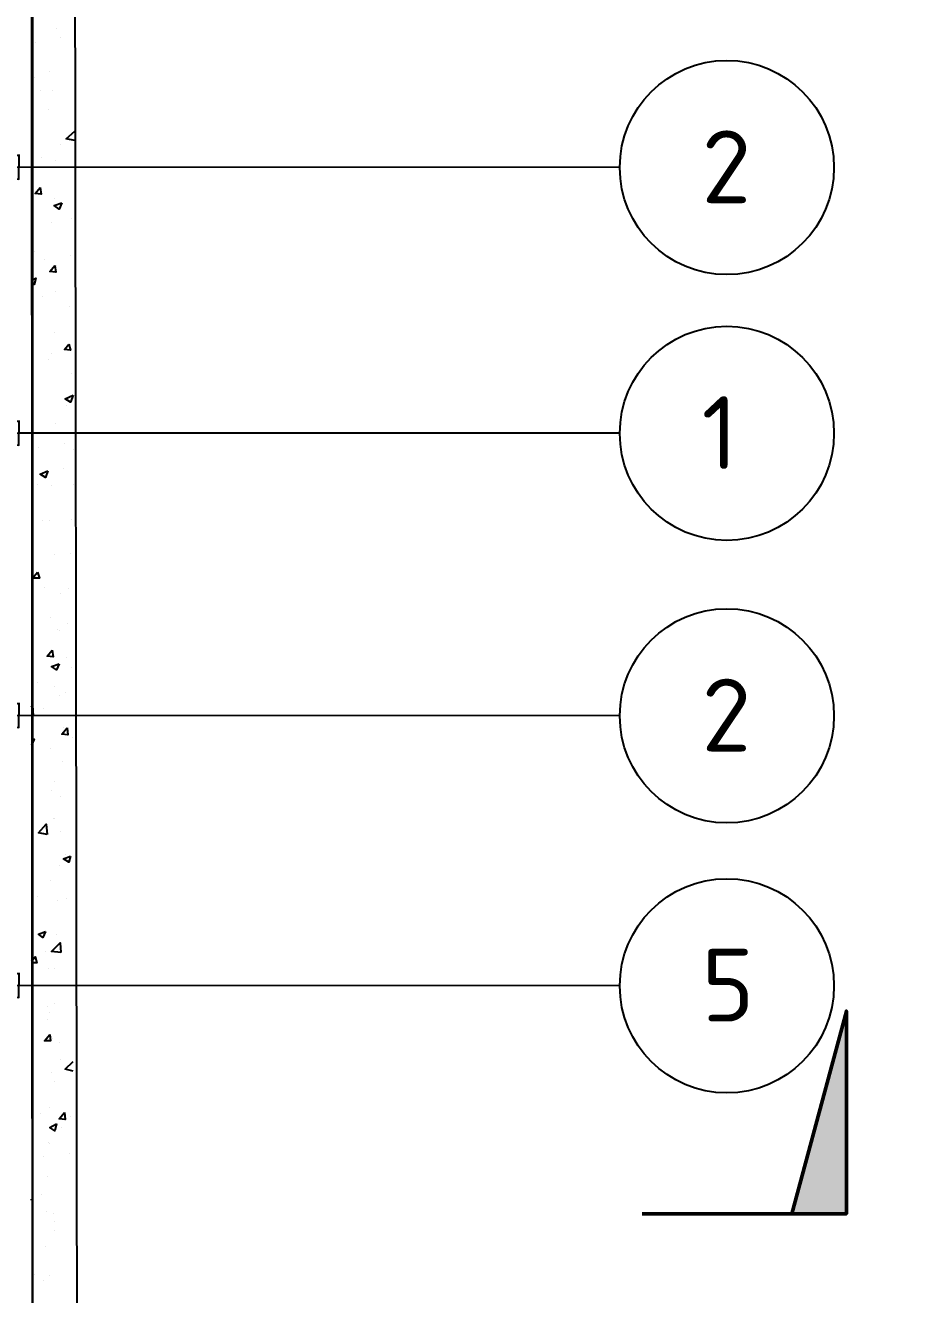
# Model space of a CAD drawing. Header units: inches. Extents: x 0 to 63075, y 0 to 44550.
# Drawn here: x 13422 to 16648, y 23420 to 28075 of the extents above; entities that cross this region are included whole.
import ezdxf

# ---------------------------------------------------------------- set-up
doc = ezdxf.new("R2010")
doc.units = ezdxf.units.IN
doc.header["$MEASUREMENT"] = 0
for name, color, linetype in [('PDF2_Geometry', 7, 'Continuous'), ('PDF_Symbol (Howden)', 7, 'Continuous'), ('PDF_Text', 7, 'Continuous')]:
    doc.layers.add(name, color=color, linetype=linetype)
doc.layers.add('PDF2_Solid Fills', color=7, linetype='Continuous', true_color=0x00338d)
doc.styles.add('PDF ISOCPEUR', font='isocpeur.ttf')

# ---------------------------------------------------------------- blocks, each defined once
blk = doc.blocks.new('1693 Drift')
at = {"layer": 'PDF2_Geometry', "color": 253, "lineweight": 25, "true_color": 0x999999}
for points in [[(-179096.8, -8278.6), (-179096.8, -11053), (-177094.7, -13055.1), (-159078.8, -13055.1), (-159078.8, -19061.5), (-177094.7, -19061.5), (-179096.8, -21063.6), (-179093.7, -29904.7)], [(-179093.7, -11053), (-179093.7, -8281.8), (-179093.7, -11053), (-177091.5, -13055.1), (-159078.8, -13055.1), (-159078.8, -19061.5), (-177091.5, -19061.5), (-179093.7, -21060.4), (-179093.7, -29901.6)], [(-178896.6, -8278.6), (-178947.5, -10992.6), (-177034.3, -12905.8), (-158929.4, -12905.8), (-158929.4, -19210.9), (-177034.3, -19210.9), (-178937.9, -21114.5), (-178925.2, -29904.7)], [(-179004.7, -21486.3), (-179004.7, -21486.3)], [(-179084.1, -21537.1), (-179084.1, -21537.1)], [(-178988.8, -21518.1), (-178988.8, -21518.1)], [(-179030.1, -21642), (-179030.1, -21642)], [(-179087.3, -21664.3), (-179087.3, -21664.3)], [(-179065.1, -21711.9), (-179065.1, -21711.9)], [(-179020.6, -21711.9), (-179020.6, -21711.9)], [(-179033.3, -21781.8), (-179033.3, -21781.8)], [(-179093.7, -21791.4), (-179093.7, -21791.4)], [(-178937.9, -21896.3), (-178969.7, -21889.9), (-178937.9, -21861.3)], [(-178937.9, -21861.3), (-178937.9, -21861.3)], [(-179096.8, -21918.5), (-179096.8, -21918.5)], [(-178988.8, -21912.1), (-178988.8, -21912.1)], [(-179058.7, -21956.6), (-179058.7, -21956.6)], [(-179007.9, -21969.3), (-179007.9, -21969.3)], [(-179090.5, -22061.5), (-179090.5, -22061.5)], [(-179011, -22109.2), (-179011, -22109.2)], [(-179023.7, -22195), (-179023.7, -22195)], [(-178950.7, -22182.3), (-178950.7, -22182.3)], [(-179087.3, -22303), (-179087.3, -22303)], [(-179049.2, -22331.6), (-179049.2, -22331.6)], [(-178953.8, -22318.9), (-178953.8, -22318.9)], [(-179004.7, -22353.9), (-179004.7, -22353.9)], [(-179096.8, -22407.9), (-179081, -22401.5), (-179087.3, -22423.8), (-179096.8, -22417.4)], [(-179055.5, -22468.3), (-179055.5, -22468.3)], [(-179007.9, -22449.2), (-179007.9, -22449.2)], [(-178957, -22506.4), (-178957, -22506.4)], [(-179011, -22601.8), (-179011, -22601.8)], [(-179033.3, -22700.3), (-179033.3, -22700.3)], [(-179023.7, -22678), (-179023.7, -22678)], [(-178950.7, -22751.1), (-178950.7, -22751.1)], [(-178969.7, -22868.7), (-178969.7, -22868.7)], [(-179007.9, -22932.3), (-179007.9, -22932.3)], [(-179071.4, -23021.3), (-179071.4, -23021.3)], [(-178976.1, -23008.5), (-178976.1, -23008.5)], [(-178941.1, -23030.8), (-178941.1, -23030.8)], [(-178979.3, -23097.5), (-178979.3, -23097.5)], [(-179074.6, -23157.9), (-179074.6, -23157.9)], [(-179023.7, -23161.1), (-179023.7, -23161.1)], [(-178944.3, -23157.9), (-178944.3, -23157.9)], [(-179055.5, -23291.4), (-179055.5, -23291.4)], [(-179030.1, -23288.2), (-179030.1, -23288.2)], [(-178950.7, -23285), (-178950.7, -23285)], [(-179011, -23415.3), (-179011, -23415.3)], [(-178953.8, -23412.1), (-178953.8, -23412.1)], [(-179049.2, -23536.1), (-179049.2, -23536.1)], [(-178992, -23558.3), (-178992, -23558.3)], [(-178960.2, -23539.3), (-178960.2, -23539.3)], [(-179026.9, -23644.1), (-179026.9, -23644.1)], [(-179001.5, -23688.6), (-179001.5, -23688.6)], [(-178995.1, -23695), (-178995.1, -23695)], [(-178963.4, -23666.4), (-178963.4, -23666.4)], [(-179090.5, -23707.7), (-179090.5, -23707.7)], [(-178969.7, -23793.5), (-178969.7, -23793.5)], [(-178950.7, -23828.5), (-178950.7, -23828.5)], [(-179096.8, -23847.5), (-179096.8, -23847.5)], [(-179074.6, -23882.5), (-179074.6, -23882.5)], [(-179011, -23898.4), (-179011, -23898.4)], [(-178972.9, -23920.6), (-178972.9, -23920.6)], [(-179096.8, -23974.6), (-179093.7, -23968.3), (-179090.5, -24006.4), (-179096.8, -24003.2)], [(-178995.1, -23933.3), (-178995.1, -23933.3)], [(-179052.4, -23977.8), (-179052.4, -23977.8)], [(-178979.3, -24047.7), (-178979.3, -24047.7)], [(-179096.8, -24095.4), (-179087.3, -24092.2), (-179096.8, -24114.5)], [(-179096.8, -24114.5), (-179096.8, -24114.5)], [(-178947.5, -24085.9), (-178947.5, -24085.9)], [(-179026.9, -24127.2), (-179026.9, -24127.2)], [(-178982.4, -24174.9), (-178982.4, -24174.9)], [(-179011, -24247.9), (-179011, -24247.9)], [(-179023.7, -24279.7), (-179023.7, -24279.7)], [(-178988.8, -24302), (-178988.8, -24302)], [(-179017.4, -24384.6), (-179017.4, -24384.6)], [(-179011, -24381.4), (-179011, -24381.4)], [(-178992, -24429.1), (-178992, -24429.1)], [(-178972.9, -24514.9), (-178972.9, -24514.9)], [(-178995.1, -24556.2), (-178995.1, -24556.2)], [(-179026.9, -24610.2), (-179026.9, -24610.2)], [(-179074.6, -24667.4), (-179074.6, -24667.4)], [(-179090.5, -24721.5), (-179090.5, -24721.5)], [(-179001.5, -24683.3), (-179001.5, -24683.3)], [(-178969.7, -24677), (-178969.7, -24677)], [(-179004.7, -24807.3), (-179004.7, -24807.3)], [(-179096.8, -24905.8), (-179084.1, -24889.9), (-179077.8, -24912.1), (-179096.8, -24912.1)], [(-179046, -24870.8), (-179046, -24870.8)], [(-179014.2, -24864.5), (-179014.2, -24864.5)], [(-179033.3, -24934.4), (-179033.3, -24934.4)], [(-179011, -24934.4), (-179011, -24934.4)], [(-179036.5, -25074.2), (-179036.5, -25074.2)], [(-179030.1, -25093.3), (-179030.1, -25093.3)], [(-179014.2, -25061.5), (-179014.2, -25061.5)], [(-179039.6, -25118.7), (-179039.6, -25118.7)], [(-179020.6, -25188.6), (-179020.6, -25188.6)], [(-178995.1, -25204.5), (-178995.1, -25204.5)], [(-178992, -25268.1), (-178992, -25268.1)], [(-178944.3, -25309.4), (-178972.9, -25303), (-178944.3, -25274.4)], [(-179023.7, -25315.7), (-179023.7, -25315.7)], [(-179093.7, -25353.9), (-179093.7, -25353.9)], [(-179014.2, -25347.5), (-179014.2, -25347.5)], [(-179065.1, -25465.1), (-179065.1, -25465.1)], [(-179030.1, -25442.9), (-179030.1, -25442.9)], [(-178953.8, -25474.6), (-178953.8, -25474.6)], [(-178985.6, -25516), (-178985.6, -25516)], [(-179033.3, -25570), (-179033.3, -25570)], [(-179030.1, -25576.3), (-179030.1, -25576.3)], [(-179052.4, -25624), (-179052.4, -25624)], [(-178957, -25611.3), (-178957, -25611.3)], [(-179039.6, -25697.1), (-179039.6, -25697.1)], [(-179096.8, -25779.7), (-179096.8, -25779.7)], [(-179096.8, -25782.9), (-179096.8, -25779.7)], [(-179058.7, -25760.7), (-179058.7, -25760.7)], [(-179042.8, -25824.2), (-179042.8, -25824.2)], [(-179017.4, -25830.6), (-179017.4, -25830.6)], [(-179011, -25862.4), (-179011, -25862.4)], [(-179014.2, -25894.1), (-179014.2, -25894.1)], [(-179046, -25951.3), (-179046, -25951.3)], [(-179087.3, -26056.2), (-179087.3, -26056.2)], [(-179030.1, -26059.4), (-179030.1, -26059.4)], [(-179052.4, -26078.5), (-179052.4, -26078.5)]]:
    blk.add_lwpolyline(points, dxfattribs=at)
for points in [[(-179065.1, -22067.9), (-179061.9, -22093.3), (-179084.1, -22090.1)], [(-178985.6, -22125.1), (-178995.1, -22147.3), (-179014.2, -22134.6)], [(-179011, -22353.9), (-179007.9, -22379.3), (-179030.1, -22376.1)], [(-178960.2, -22643.1), (-178953.8, -22665.3), (-178976.1, -22662.1)], [(-178944.3, -22830.6), (-178953.8, -22856), (-178972.9, -22843.3)], [(-179036.5, -23107.1), (-179046, -23132.5), (-179065.1, -23119.8)], [(-179074.6, -23478.9), (-179068.2, -23501.1), (-179093.7, -23501.1)], [(-179020.6, -23764.9), (-179017.4, -23790.3), (-179039.6, -23787.1)], [(-178995.1, -23815.7), (-179004.7, -23838), (-179023.7, -23825.3)], [(-178966.5, -24050.9), (-178963.4, -24076.3), (-178985.6, -24073.2)], [(-179039.6, -24441.8), (-179071.4, -24435.4), (-179042.8, -24403.7)], [(-178953.8, -24521.3), (-178960.2, -24543.5), (-178979.3, -24530.8)], [(-179046, -24797.7), (-179055.5, -24820), (-179071.4, -24807.3)], [(-178988.8, -24874), (-179023.7, -24870.8), (-178992, -24839.1)], [(-179030.1, -25175.9), (-179026.9, -25198.2), (-179049.2, -25198.2)], [(-178976.1, -25461.9), (-178972.9, -25487.4), (-178995.1, -25484.2)], [(-179004.7, -25503.2), (-179011, -25528.7), (-179030.1, -25516)]]:
    blk.add_lwpolyline(points, close=True, dxfattribs=at)

msp = doc.modelspace()

# ---------------------------------------------------------------- linework, layer by layer
at = {"layer": 'PDF2_Geometry', "lineweight": 50}
msp.add_lwpolyline([(15685.1, 23716.1), (16435.1, 23716.1), (16435.1, 24459.8), (16234.9, 23716.1)], dxfattribs=at)
at = {"layer": 'PDF2_Solid Fills', "color": 7, "transparency": 33554559}
msp.add_solid([(16435.1, 24459.8), (16234.9, 23716.1), (16435.1, 23716.1)], dxfattribs=at)
at = {"layer": 'PDF_Symbol (Howden)', "lineweight": 25}
for points in [[(15603.3, 27554.1), (13399.2, 27554.8), (13135.3, 27550.9), (13398.8, 27510.9), (13399.7, 27598.7), (13135.3, 27550.9)], [(15603.3, 26579.1), (13399.2, 26579.8), (13135.3, 26575.8), (13398.8, 26535.9), (13399.7, 26623.7), (13135.3, 26575.8)], [(15603.3, 25542.9), (13399.2, 25543.6), (13135.3, 25539.7), (13398.8, 25499.7), (13399.7, 25587.5), (13135.3, 25539.7)], [(15603.3, 24552.6), (13399.2, 24553.3), (13135.3, 24549.4), (13398.8, 24509.4), (13399.7, 24597.2), (13135.3, 24549.4)]]:
    msp.add_lwpolyline(points, dxfattribs=at)
for centre in [(15996.2, 27553.9), (15996.2, 26578.9), (15996.2, 25542.7), (15996.2, 24552.4)]:
    msp.add_circle(centre, 392.9, dxfattribs=at)

# ---------------------------------------------------------------- block references
msp.add_blockref('1693 Drift', (192541.7, 49549))

# ---------------------------------------------------------------- texts
at = {"layer": 'PDF_Text', "char_height": 267, "attachment_point": 7, "style": 'PDF ISOCPEUR'}
for s, insert in [('2', (15903.3, 27423)), ('1', (15903.3, 26447.9)), ('2', (15903.3, 25411.8)), ('5', (15903.3, 24421.5))]:
    msp.add_mtext(s, dxfattribs=dict(at, insert=insert))

doc.saveas('drawing.dxf')
